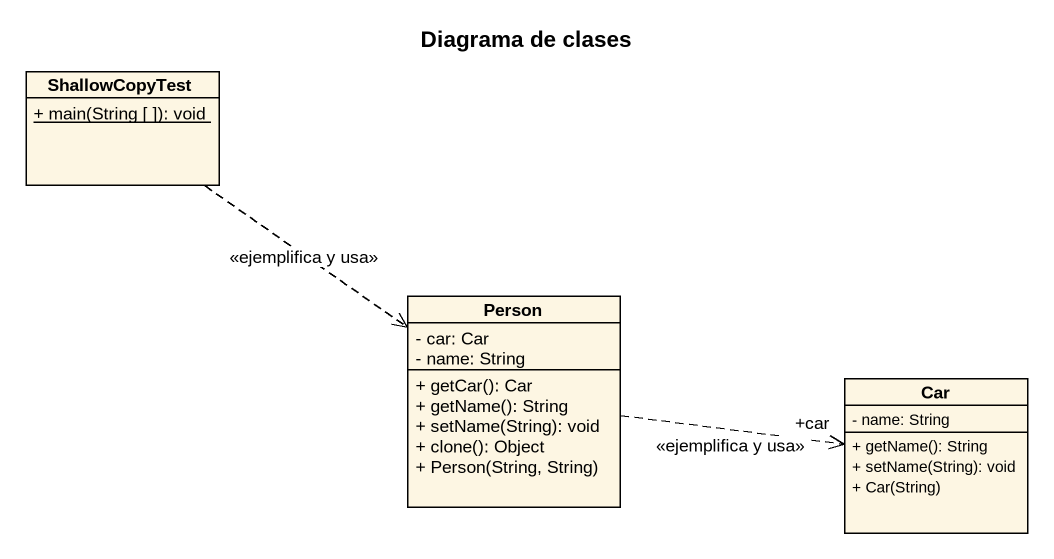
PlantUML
@startuml
title Diagrama de clases
hide circle
hide empty members
skinparam classAttributeIconSize 0
class ShallowCopyTest {
  {static} + main(String [ ]): void
}
class "Person" as Person_ {
  - car: Car
  - name: String
  + getCar(): Car
  + getName(): String
  + setName(String): void
  + clone(): Object
  + Person(String, String)
}
class Car {
  - name: String
  + getName(): String
  + setName(String): void
  + Car(String)
}
ShallowCopyTest ..> Person_ : <<ejemplifica y usa>>
Person_ .right.> "+car" Car : <<ejemplifica y usa>>
@enduml
